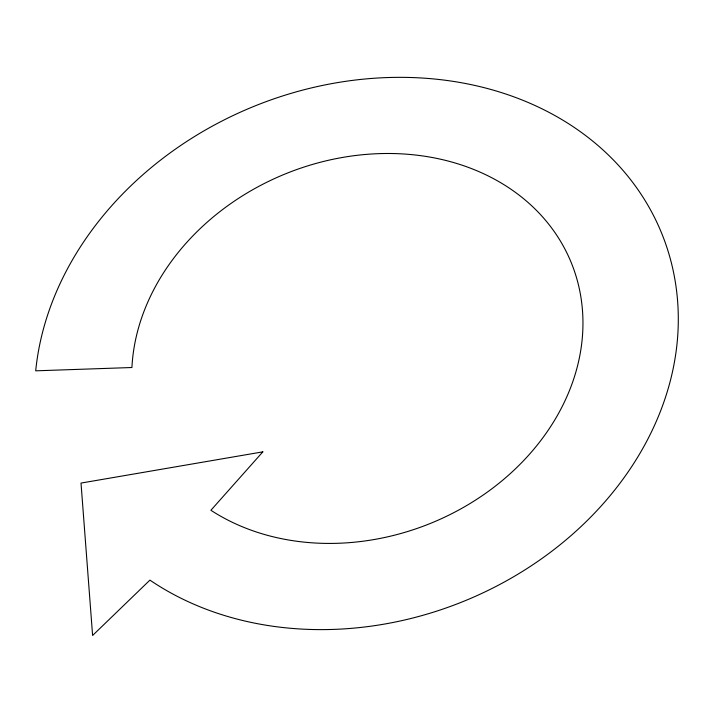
<?xml version="1.0" encoding="UTF-8"?>
<svg xmlns="http://www.w3.org/2000/svg" width="714" height="714" viewBox="0 0 714 714"><rect width="100%" height="100%" fill="white"/><g stroke="black" fill="none" stroke-linecap="round" stroke-linejoin="round"><path stroke-width="1.07" d="M262.832 451.855L210.898 510.269A228.542 187.898 -21.9 0 0 446.411 516.338A228.542 187.898 -21.9 0 0 582.74 331.582A230.89 189.826 -21.9 0 0 367.219 154.313A230.89 189.826 -21.9 0 0 131.92 367.514L35.7 370.825A329.413 270.82 -21.9 0 1 370.504 78.522A329.413 270.82 -21.9 0 1 678.3 319.613A321.987 264.716 -21.9 0 1 489.465 589.737A321.987 264.716 -21.9 0 1 149.922 580.116L92.606 635.478L81.012 483.075L262.832 451.855"/></g></svg>
